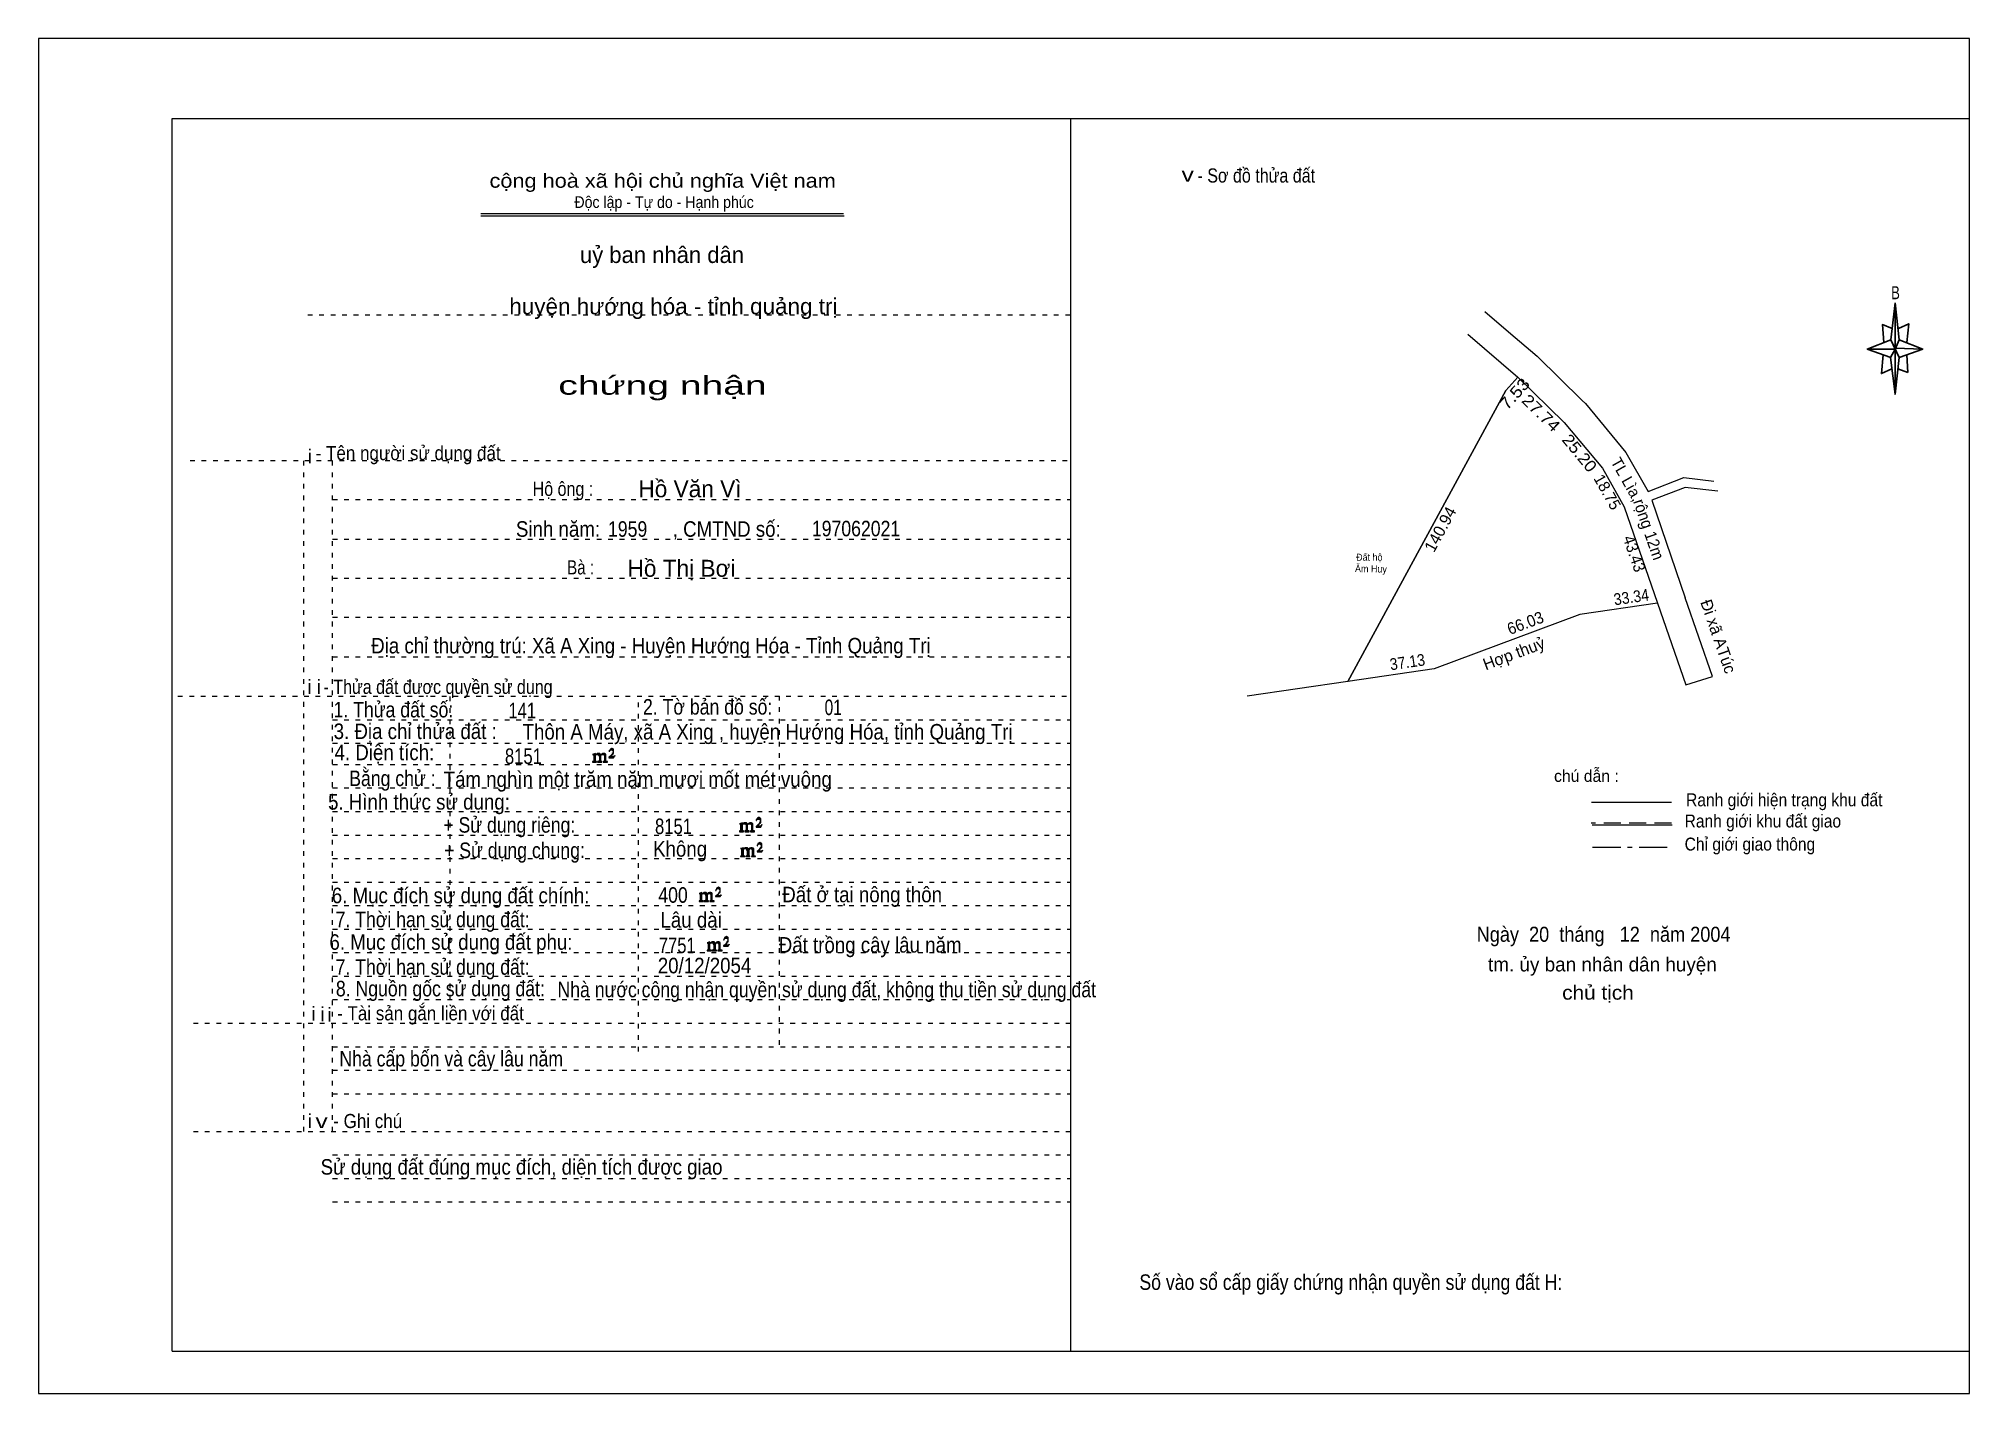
# Model space of a CAD drawing. Header units: centimetres. Extents: x -0.5 to 40.6, y -0.5 to 28.3.
import ezdxf
from ezdxf.enums import TextEntityAlignment as Align

# ---------------------------------------------------------------- set-up
doc = ezdxf.new("R2010")
doc.units = ezdxf.units.CM
doc.header["$LTSCALE"] = 0.12
for name, pattern in [('DOT_DASHED', [7.7, 5, -1.2, 0.3, -1.2]), ('DOTTED', [1.5, 0.3, -1.2]), ('MEDIUM_DASHED', [4.5, 3, -1.5])]:
    doc.linetypes.add(name, pattern=pattern)
for name, color, linetype, lineweight in [('1', 7, 'DOTTED', 13), ('22', 7, 'Continuous', 13), ('50', 7, 'Continuous', 13)]:
    doc.layers.add(name, color=color, linetype=linetype, lineweight=lineweight)

msp = doc.modelspace()

# ---------------------------------------------------------------- hatches: boundary and pattern name
at = {"layer": '50'}
for points in [[(11.74, 12.97), (11.77, 13.02), (11.77, 13.02), (11.76, 13), (11.74, 13), (11.73, 13), (11.68, 13), (11.71, 13.04), (11.72, 13.05), (11.74, 13.06), (11.74, 13.08), (11.74, 13.1), (11.74, 13.12), (11.74, 13.13), (11.74, 13.15), (11.73, 13.16), (11.72, 13.16), (11.71, 13.17), (11.7, 13.17), (11.68, 13.16), (11.68, 13.16), (11.67, 13.15), (11.66, 13.13), (11.64, 13.11), (11.66, 13.11), (11.66, 13.13), (11.67, 13.13), (11.68, 13.14), (11.7, 13.14), (11.71, 13.14), (11.72, 13.13), (11.73, 13.13), (11.73, 13.1), (11.73, 13.08), (11.71, 13.06), (11.71, 13.04), (11.7, 13.03), (11.64, 12.98), (11.64, 12.97)], [(11.32, 12.91), (11.32, 12.9), (11.32, 12.89), (11.3, 12.89), (11.29, 12.89), (11.29, 12.88), (11.38, 12.88), (11.38, 12.89), (11.37, 12.89), (11.36, 12.89), (11.36, 12.9), (11.36, 12.91), (11.36, 13.02), (11.36, 13.03), (11.37, 13.04), (11.39, 13.04), (11.4, 13.04), (11.41, 13.04), (11.42, 13.03), (11.44, 13), (11.44, 12.91), (11.42, 12.9), (11.42, 12.89), (11.41, 12.89), (11.4, 12.89), (11.4, 12.88), (11.49, 12.88), (11.49, 12.89), (11.48, 12.89), (11.47, 12.89), (11.47, 12.9), (11.47, 12.91), (11.47, 13.02), (11.49, 13.04), (11.5, 13.04), (11.51, 13.04), (11.54, 13.04), (11.54, 13.03), (11.55, 13.02), (11.55, 13), (11.55, 12.91), (11.55, 12.9), (11.54, 12.89), (11.54, 12.89), (11.52, 12.89), (11.52, 12.88), (11.61, 12.88), (11.61, 12.89), (11.6, 12.89), (11.59, 12.89), (11.58, 12.9), (11.58, 12.91), (11.58, 12.98), (11.58, 13.03), (11.58, 13.04), (11.57, 13.05), (11.55, 13.06), (11.52, 13.06), (11.51, 13.06), (11.49, 13.05), (11.46, 13.03), (11.46, 13.04), (11.45, 13.06), (11.44, 13.06), (11.42, 13.06), (11.4, 13.06), (11.39, 13.06), (11.37, 13.04), (11.36, 13.04), (11.36, 13.03), (11.36, 13.03), (11.36, 13.04), (11.36, 13.06), (11.29, 13.04), (11.29, 13.04), (11.3, 13.04), (11.32, 13.03), (11.32, 13.02), (11.32, 13.01)], [(14.44, 11.44), (14.44, 11.43), (14.44, 11.42), (14.43, 11.42), (14.42, 11.42), (14.42, 11.4), (14.5, 11.4), (14.5, 11.42), (14.49, 11.42), (14.48, 11.42), (14.48, 11.43), (14.48, 11.44), (14.48, 11.55), (14.48, 11.56), (14.49, 11.57), (14.52, 11.57), (14.53, 11.57), (14.54, 11.57), (14.55, 11.56), (14.56, 11.52), (14.56, 11.44), (14.55, 11.43), (14.55, 11.42), (14.54, 11.42), (14.53, 11.42), (14.53, 11.4), (14.62, 11.4), (14.62, 11.42), (14.6, 11.42), (14.59, 11.42), (14.59, 11.43), (14.59, 11.44), (14.59, 11.55), (14.62, 11.57), (14.63, 11.57), (14.64, 11.57), (14.66, 11.57), (14.66, 11.56), (14.67, 11.55), (14.67, 11.52), (14.67, 11.44), (14.67, 11.43), (14.66, 11.42), (14.66, 11.42), (14.65, 11.42), (14.65, 11.4), (14.74, 11.4), (14.74, 11.42), (14.72, 11.42), (14.71, 11.42), (14.7, 11.43), (14.7, 11.44), (14.7, 11.51), (14.7, 11.56), (14.7, 11.57), (14.69, 11.58), (14.67, 11.59), (14.65, 11.59), (14.64, 11.59), (14.62, 11.58), (14.58, 11.56), (14.58, 11.57), (14.57, 11.59), (14.56, 11.59), (14.55, 11.59), (14.53, 11.59), (14.52, 11.59), (14.49, 11.57), (14.48, 11.57), (14.48, 11.56), (14.48, 11.56), (14.48, 11.57), (14.48, 11.59), (14.42, 11.57), (14.42, 11.57), (14.43, 11.57), (14.44, 11.56), (14.44, 11.55), (14.44, 11.54)], [(14.87, 11.5), (14.89, 11.55), (14.89, 11.55), (14.88, 11.52), (14.87, 11.52), (14.86, 11.52), (14.8, 11.52), (14.84, 11.57), (14.85, 11.58), (14.87, 11.59), (14.87, 11.61), (14.87, 11.62), (14.87, 11.65), (14.87, 11.66), (14.87, 11.68), (14.86, 11.69), (14.85, 11.69), (14.84, 11.7), (14.82, 11.7), (14.8, 11.69), (14.8, 11.69), (14.79, 11.68), (14.78, 11.66), (14.77, 11.64), (14.78, 11.64), (14.78, 11.66), (14.79, 11.66), (14.8, 11.67), (14.82, 11.67), (14.84, 11.67), (14.85, 11.66), (14.86, 11.66), (14.86, 11.62), (14.86, 11.61), (14.84, 11.59), (14.84, 11.57), (14.82, 11.56), (14.77, 11.51), (14.77, 11.5)], [(14.89, 10.97), (14.91, 11.01), (14.91, 11.01), (14.9, 10.99), (14.89, 10.99), (14.88, 10.99), (14.82, 10.99), (14.86, 11.04), (14.87, 11.05), (14.89, 11.06), (14.89, 11.08), (14.89, 11.09), (14.89, 11.11), (14.89, 11.12), (14.89, 11.15), (14.88, 11.16), (14.87, 11.16), (14.86, 11.17), (14.85, 11.17), (14.82, 11.16), (14.82, 11.16), (14.81, 11.15), (14.8, 11.12), (14.79, 11.1), (14.8, 11.1), (14.8, 11.12), (14.81, 11.12), (14.82, 11.14), (14.85, 11.14), (14.86, 11.14), (14.87, 11.12), (14.88, 11.12), (14.88, 11.09), (14.88, 11.08), (14.86, 11.06), (14.86, 11.04), (14.85, 11.02), (14.79, 10.98), (14.79, 10.97)], [(14.46, 10.9), (14.46, 10.89), (14.46, 10.88), (14.45, 10.88), (14.44, 10.88), (14.44, 10.87), (14.53, 10.87), (14.53, 10.88), (14.52, 10.88), (14.5, 10.88), (14.5, 10.89), (14.5, 10.9), (14.5, 11.01), (14.5, 11.02), (14.52, 11.04), (14.54, 11.04), (14.55, 11.04), (14.56, 11.04), (14.57, 11.02), (14.58, 10.99), (14.58, 10.9), (14.57, 10.89), (14.57, 10.88), (14.56, 10.88), (14.55, 10.88), (14.55, 10.87), (14.64, 10.87), (14.64, 10.88), (14.63, 10.88), (14.62, 10.88), (14.62, 10.89), (14.62, 10.9), (14.62, 11.01), (14.64, 11.04), (14.65, 11.04), (14.66, 11.04), (14.68, 11.04), (14.68, 11.02), (14.69, 11.01), (14.69, 10.99), (14.69, 10.9), (14.69, 10.89), (14.68, 10.88), (14.68, 10.88), (14.67, 10.88), (14.67, 10.87), (14.76, 10.87), (14.76, 10.88), (14.75, 10.88), (14.74, 10.88), (14.72, 10.89), (14.72, 10.9), (14.72, 10.98), (14.72, 11.02), (14.72, 11.04), (14.71, 11.05), (14.69, 11.06), (14.67, 11.06), (14.66, 11.06), (14.64, 11.05), (14.6, 11.02), (14.6, 11.04), (14.59, 11.06), (14.58, 11.06), (14.57, 11.06), (14.55, 11.06), (14.54, 11.06), (14.52, 11.04), (14.5, 11.04), (14.5, 11.02), (14.5, 11.02), (14.5, 11.04), (14.5, 11.06), (14.44, 11.04), (14.44, 11.04), (14.45, 11.04), (14.46, 11.02), (14.46, 11.01), (14.46, 11)], [(13.58, 9.95), (13.58, 9.94), (13.58, 9.93), (13.57, 9.93), (13.56, 9.93), (13.56, 9.92), (13.65, 9.92), (13.65, 9.93), (13.64, 9.93), (13.62, 9.93), (13.62, 9.94), (13.62, 9.95), (13.62, 10.06), (13.62, 10.07), (13.64, 10.09), (13.66, 10.09), (13.67, 10.09), (13.68, 10.09), (13.69, 10.07), (13.7, 10.04), (13.7, 9.95), (13.69, 9.94), (13.69, 9.93), (13.68, 9.93), (13.67, 9.93), (13.67, 9.92), (13.76, 9.92), (13.76, 9.93), (13.75, 9.93), (13.74, 9.93), (13.74, 9.94), (13.74, 9.95), (13.74, 10.06), (13.76, 10.09), (13.77, 10.09), (13.78, 10.09), (13.8, 10.09), (13.8, 10.07), (13.81, 10.06), (13.81, 10.04), (13.81, 9.95), (13.81, 9.94), (13.8, 9.93), (13.8, 9.93), (13.79, 9.93), (13.79, 9.92), (13.88, 9.92), (13.88, 9.93), (13.87, 9.93), (13.86, 9.93), (13.84, 9.94), (13.84, 9.95), (13.84, 10.03), (13.84, 10.07), (13.84, 10.09), (13.83, 10.1), (13.81, 10.11), (13.79, 10.11), (13.78, 10.11), (13.76, 10.1), (13.72, 10.07), (13.72, 10.09), (13.71, 10.11), (13.7, 10.11), (13.69, 10.11), (13.67, 10.11), (13.66, 10.11), (13.64, 10.09), (13.62, 10.09), (13.62, 10.07), (13.62, 10.07), (13.62, 10.09), (13.62, 10.11), (13.56, 10.09), (13.56, 10.09), (13.57, 10.09), (13.58, 10.07), (13.58, 10.06), (13.58, 10.05)], [(14.01, 10.02), (14.03, 10.06), (14.03, 10.06), (14.02, 10.04), (14.01, 10.04), (14, 10.04), (13.94, 10.04), (13.98, 10.09), (13.99, 10.1), (14.01, 10.11), (14.01, 10.13), (14.01, 10.14), (14.01, 10.16), (14.01, 10.17), (14.01, 10.2), (14, 10.21), (13.99, 10.21), (13.98, 10.22), (13.97, 10.22), (13.94, 10.21), (13.94, 10.21), (13.93, 10.2), (13.92, 10.17), (13.91, 10.15), (13.92, 10.15), (13.92, 10.17), (13.93, 10.17), (13.94, 10.19), (13.97, 10.19), (13.98, 10.19), (13.99, 10.17), (14, 10.17), (14, 10.14), (14, 10.13), (13.98, 10.11), (13.98, 10.09), (13.97, 10.07), (13.91, 10.03), (13.91, 10.02)], [(13.75, 8.9), (13.75, 8.89), (13.75, 8.88), (13.74, 8.88), (13.73, 8.88), (13.73, 8.87), (13.82, 8.87), (13.82, 8.88), (13.81, 8.88), (13.79, 8.88), (13.79, 8.89), (13.79, 8.9), (13.79, 9.01), (13.79, 9.02), (13.81, 9.04), (13.83, 9.04), (13.84, 9.04), (13.85, 9.04), (13.86, 9.02), (13.87, 8.99), (13.87, 8.9), (13.86, 8.89), (13.86, 8.88), (13.85, 8.88), (13.84, 8.88), (13.84, 8.87), (13.93, 8.87), (13.93, 8.88), (13.92, 8.88), (13.91, 8.88), (13.91, 8.89), (13.91, 8.9), (13.91, 9.01), (13.93, 9.04), (13.94, 9.04), (13.95, 9.04), (13.97, 9.04), (13.97, 9.02), (13.98, 9.01), (13.98, 8.99), (13.98, 8.9), (13.98, 8.89), (13.97, 8.88), (13.97, 8.88), (13.96, 8.88), (13.96, 8.87), (14.05, 8.87), (14.05, 8.88), (14.04, 8.88), (14.03, 8.88), (14.01, 8.89), (14.01, 8.9), (14.01, 8.98), (14.01, 9.02), (14.01, 9.04), (14, 9.05), (13.98, 9.06), (13.96, 9.06), (13.95, 9.06), (13.93, 9.05), (13.89, 9.02), (13.89, 9.04), (13.88, 9.06), (13.87, 9.06), (13.86, 9.06), (13.84, 9.06), (13.83, 9.06), (13.81, 9.04), (13.79, 9.04), (13.79, 9.02), (13.79, 9.02), (13.79, 9.04), (13.79, 9.06), (13.73, 9.04), (13.73, 9.04), (13.74, 9.04), (13.75, 9.02), (13.75, 9.01), (13.75, 9)], [(14.18, 8.97), (14.2, 9.01), (14.2, 9.01), (14.19, 8.99), (14.18, 8.99), (14.17, 8.99), (14.11, 8.99), (14.15, 9.04), (14.16, 9.05), (14.18, 9.06), (14.18, 9.08), (14.18, 9.09), (14.18, 9.11), (14.18, 9.12), (14.18, 9.15), (14.17, 9.16), (14.16, 9.16), (14.15, 9.17), (14.14, 9.17), (14.11, 9.16), (14.11, 9.16), (14.1, 9.15), (14.09, 9.12), (14.08, 9.1), (14.09, 9.1), (14.09, 9.12), (14.1, 9.12), (14.11, 9.14), (14.14, 9.14), (14.15, 9.14), (14.16, 9.12), (14.17, 9.12), (14.17, 9.09), (14.17, 9.08), (14.15, 9.06), (14.15, 9.04), (14.14, 9.02), (14.08, 8.98), (14.08, 8.97)]]:
    msp.add_hatch(color=256, dxfattribs=at).paths.add_polyline_path(points)

# ---------------------------------------------------------------- linework, layer by layer
at = {"layer": '1', "linetype": 'Continuous'}
for p, q in [((2.36, 0.36), (2.36, 26.56)), ((2.36, 26.56), (40.56, 26.56)), ((21.46, 0.36), (21.46, 26.56)), ((40.56, 0.36), (40.56, 26.56)), ((8.92, 24.54), (16.63, 24.54)), ((8.92, 24.49), (16.64, 24.49)), ((2.36, 0.36), (40.56, 0.36))]:
    msp.add_line(p, q, dxfattribs=at)
at = {"layer": '1'}
for p, q in [((5.24, 22.39), (21.46, 22.39)), ((2.74, 19.29), (21.46, 19.29)), ((5.16, 5.03), (5.16, 19.29)), ((5.77, 5.03), (5.77, 19.29)), ((5.77, 18.46), (21.46, 18.46)), ((5.77, 17.62), (21.46, 17.62)), ((5.77, 16.79), (21.46, 16.79)), ((5.77, 15.96), (21.46, 15.96)), ((5.77, 15.12), (21.46, 15.12)), ((2.48, 14.28), (21.46, 14.28)), ((8.27, 7.83), (8.27, 14.28)), ((12.27, 6.73), (12.27, 14.28)), ((15.27, 6.87), (15.27, 14.28)), ((5.77, 13.78), (21.46, 13.78)), ((5.77, 13.28), (21.46, 13.28)), ((5.77, 12.83), (21.46, 12.83)), ((5.77, 12.33), (21.46, 12.33)), ((5.77, 11.83), (21.46, 11.83)), ((5.77, 11.33), (21.46, 11.33)), ((5.77, 10.83), (21.46, 10.83)), ((5.77, 10.33), (21.46, 10.33)), ((5.77, 9.83), (21.46, 9.83)), ((5.77, 9.33), (21.46, 9.33)), ((5.77, 8.83), (21.46, 8.83)), ((5.77, 8.33), (21.46, 8.33)), ((5.77, 7.83), (21.46, 7.83)), ((2.81, 7.33), (21.46, 7.33)), ((5.77, 6.83), (21.46, 6.83)), ((5.77, 6.33), (21.46, 6.33)), ((5.77, 5.83), (21.46, 5.83)), ((2.81, 5.03), (21.46, 5.03)), ((5.77, 4.53), (21.46, 4.53)), ((5.77, 4.03), (21.46, 4.03)), ((5.77, 3.53), (21.46, 3.53))]:
    msp.add_line(p, q, dxfattribs=at)
at = {"layer": '1', "linetype": 'Continuous'}
msp.add_lwpolyline([(-0.48, -0.54), (40.56, -0.54), (40.56, 28.26), (-0.48, 28.26)], close=True, dxfattribs=at)
at = {"layer": '22'}
for p, q in [((30.26, 22.46), (30.76, 22.03)), ((29.9, 21.98), (30.96, 21.06)), ((27.35, 14.59), (25.21, 14.28))]:
    msp.add_line(p, q, dxfattribs=at)
for points in [[(30.76, 22.03), (31.37, 21.51), (32.33, 20.57)], [(30.96, 21.06), (30.71, 20.78), (27.35, 14.59)], [(30.96, 21.06), (31.95, 20.1), (32.76, 19.13), (33.22, 18.31), (33.93, 16.26)], [(32.33, 20.57), (32.4, 20.5), (33.26, 19.46)], [(33.26, 19.46), (33.73, 18.63), (34.49, 18.93), (35.13, 18.85)], [(35.21, 18.64), (34.52, 18.72), (33.81, 18.45), (34.52, 16.37)], [(33.93, 16.26), (32.28, 16.02), (29.18, 14.86), (27.35, 14.59)], [(33.93, 16.26), (34.53, 14.52), (35.1, 14.7), (34.52, 16.37)]]:
    msp.add_lwpolyline(points, dxfattribs=at)
msp.add_lwpolyline([(30.96, 21.06), (31.95, 20.1), (32.76, 19.13), (33.22, 18.31), (33.93, 16.26), (32.28, 16.02), (29.18, 14.86), (27.35, 14.59), (30.71, 20.78)], close=True, dxfattribs=at)
at = {"layer": '50', "lineweight": 25}
for p, q in [((38.89, 21.86), (38.98, 22.64)), ((39.07, 21.86), (39.57, 21.66)), ((38.89, 21.48), (38.39, 21.66)), ((39.07, 21.48), (38.98, 20.7)), ((39.23, 21.54), (39.25, 21.16)), ((39.25, 21.16), (39.04, 21.24))]:
    msp.add_line(p, q, dxfattribs=at)
at = {"layer": '50'}
for p, q in [((34.23, 12.02), (32.53, 12.02)), ((34.24, 11.54), (32.54, 11.54))]:
    msp.add_line(p, q, dxfattribs=at)
at = {"layer": '50', "linetype": 'MEDIUM_DASHED'}
msp.add_line((34.23, 11.58), (32.52, 11.58), dxfattribs=at)
at = {"layer": '50', "linetype": 'DOT_DASHED'}
msp.add_line((32.55, 11.07), (34.26, 11.07), dxfattribs=at)
at = {"layer": '50', "lineweight": 25}
for points in [[(38.98, 22.64), (39.07, 21.86), (38.98, 21.66)], [(38.98, 21.66), (38.39, 21.66), (38.89, 21.86), (39.07, 21.48), (39.57, 21.66), (38.98, 21.68)], [(38.98, 21.66), (38.98, 20.7), (38.88, 21.48)]]:
    msp.add_lwpolyline(points, close=True, dxfattribs=at)
for points in [[(38.92, 22.1), (38.71, 22.18), (38.74, 21.8)], [(39.05, 22.1), (39.27, 22.2), (39.23, 21.8)], [(38.98, 21.66), (38.89, 21.86), (38.39, 21.66)], [(38.73, 21.54), (38.69, 21.14), (38.91, 21.24)], [(38.98, 21.66), (39.07, 21.48), (39.57, 21.66)]]:
    msp.add_lwpolyline(points, dxfattribs=at)
at = {"layer": '50'}
for points in [[(11.74, 12.97), (11.77, 13.02), (11.77, 13.02), (11.76, 13), (11.74, 13), (11.73, 13), (11.68, 13), (11.71, 13.04), (11.72, 13.05), (11.74, 13.06), (11.74, 13.08), (11.74, 13.1), (11.74, 13.12), (11.74, 13.13), (11.74, 13.15), (11.73, 13.16), (11.72, 13.16), (11.71, 13.17), (11.7, 13.17), (11.68, 13.16), (11.68, 13.16), (11.67, 13.15), (11.66, 13.13), (11.64, 13.11), (11.66, 13.11), (11.66, 13.13), (11.67, 13.13), (11.68, 13.14), (11.7, 13.14), (11.71, 13.14), (11.72, 13.13), (11.73, 13.13), (11.73, 13.1), (11.73, 13.08), (11.71, 13.06), (11.71, 13.04), (11.7, 13.03), (11.64, 12.98), (11.64, 12.97)], [(11.32, 12.91), (11.32, 12.9), (11.32, 12.89), (11.3, 12.89), (11.29, 12.89), (11.29, 12.88), (11.38, 12.88), (11.38, 12.89), (11.37, 12.89), (11.36, 12.89), (11.36, 12.9), (11.36, 12.91), (11.36, 13.02), (11.36, 13.03), (11.37, 13.04), (11.39, 13.04), (11.4, 13.04), (11.41, 13.04), (11.42, 13.03), (11.44, 13), (11.44, 12.91), (11.42, 12.9), (11.42, 12.89), (11.41, 12.89), (11.4, 12.89), (11.4, 12.88), (11.49, 12.88), (11.49, 12.89), (11.48, 12.89), (11.47, 12.89), (11.47, 12.9), (11.47, 12.91), (11.47, 13.02), (11.49, 13.04), (11.5, 13.04), (11.51, 13.04), (11.54, 13.04), (11.54, 13.03), (11.55, 13.02), (11.55, 13), (11.55, 12.91), (11.55, 12.9), (11.54, 12.89), (11.54, 12.89), (11.52, 12.89), (11.52, 12.88), (11.61, 12.88), (11.61, 12.89), (11.6, 12.89), (11.59, 12.89), (11.58, 12.9), (11.58, 12.91), (11.58, 12.98), (11.58, 13.03), (11.58, 13.04), (11.57, 13.05), (11.55, 13.06), (11.52, 13.06), (11.51, 13.06), (11.49, 13.05), (11.46, 13.03), (11.46, 13.04), (11.45, 13.06), (11.44, 13.06), (11.42, 13.06), (11.4, 13.06), (11.39, 13.06), (11.37, 13.04), (11.36, 13.04), (11.36, 13.03), (11.36, 13.03), (11.36, 13.04), (11.36, 13.06), (11.29, 13.04), (11.29, 13.04), (11.3, 13.04), (11.32, 13.03), (11.32, 13.02), (11.32, 13.01)], [(14.44, 11.44), (14.44, 11.43), (14.44, 11.42), (14.43, 11.42), (14.42, 11.42), (14.42, 11.4), (14.5, 11.4), (14.5, 11.42), (14.49, 11.42), (14.48, 11.42), (14.48, 11.43), (14.48, 11.44), (14.48, 11.55), (14.48, 11.56), (14.49, 11.57), (14.52, 11.57), (14.53, 11.57), (14.54, 11.57), (14.55, 11.56), (14.56, 11.52), (14.56, 11.44), (14.55, 11.43), (14.55, 11.42), (14.54, 11.42), (14.53, 11.42), (14.53, 11.4), (14.62, 11.4), (14.62, 11.42), (14.6, 11.42), (14.59, 11.42), (14.59, 11.43), (14.59, 11.44), (14.59, 11.55), (14.62, 11.57), (14.63, 11.57), (14.64, 11.57), (14.66, 11.57), (14.66, 11.56), (14.67, 11.55), (14.67, 11.52), (14.67, 11.44), (14.67, 11.43), (14.66, 11.42), (14.66, 11.42), (14.65, 11.42), (14.65, 11.4), (14.74, 11.4), (14.74, 11.42), (14.72, 11.42), (14.71, 11.42), (14.7, 11.43), (14.7, 11.44), (14.7, 11.51), (14.7, 11.56), (14.7, 11.57), (14.69, 11.58), (14.67, 11.59), (14.65, 11.59), (14.64, 11.59), (14.62, 11.58), (14.58, 11.56), (14.58, 11.57), (14.57, 11.59), (14.56, 11.59), (14.55, 11.59), (14.53, 11.59), (14.52, 11.59), (14.49, 11.57), (14.48, 11.57), (14.48, 11.56), (14.48, 11.56), (14.48, 11.57), (14.48, 11.59), (14.42, 11.57), (14.42, 11.57), (14.43, 11.57), (14.44, 11.56), (14.44, 11.55), (14.44, 11.54)], [(14.87, 11.5), (14.89, 11.55), (14.89, 11.55), (14.88, 11.52), (14.87, 11.52), (14.86, 11.52), (14.8, 11.52), (14.84, 11.57), (14.85, 11.58), (14.87, 11.59), (14.87, 11.61), (14.87, 11.62), (14.87, 11.65), (14.87, 11.66), (14.87, 11.68), (14.86, 11.69), (14.85, 11.69), (14.84, 11.7), (14.82, 11.7), (14.8, 11.69), (14.8, 11.69), (14.79, 11.68), (14.78, 11.66), (14.77, 11.64), (14.78, 11.64), (14.78, 11.66), (14.79, 11.66), (14.8, 11.67), (14.82, 11.67), (14.84, 11.67), (14.85, 11.66), (14.86, 11.66), (14.86, 11.62), (14.86, 11.61), (14.84, 11.59), (14.84, 11.57), (14.82, 11.56), (14.77, 11.51), (14.77, 11.5)], [(14.89, 10.97), (14.91, 11.01), (14.91, 11.01), (14.9, 10.99), (14.89, 10.99), (14.88, 10.99), (14.82, 10.99), (14.86, 11.04), (14.87, 11.05), (14.89, 11.06), (14.89, 11.08), (14.89, 11.09), (14.89, 11.11), (14.89, 11.12), (14.89, 11.15), (14.88, 11.16), (14.87, 11.16), (14.86, 11.17), (14.85, 11.17), (14.82, 11.16), (14.82, 11.16), (14.81, 11.15), (14.8, 11.12), (14.79, 11.1), (14.8, 11.1), (14.8, 11.12), (14.81, 11.12), (14.82, 11.14), (14.85, 11.14), (14.86, 11.14), (14.87, 11.12), (14.88, 11.12), (14.88, 11.09), (14.88, 11.08), (14.86, 11.06), (14.86, 11.04), (14.85, 11.02), (14.79, 10.98), (14.79, 10.97)], [(14.46, 10.9), (14.46, 10.89), (14.46, 10.88), (14.45, 10.88), (14.44, 10.88), (14.44, 10.87), (14.53, 10.87), (14.53, 10.88), (14.52, 10.88), (14.5, 10.88), (14.5, 10.89), (14.5, 10.9), (14.5, 11.01), (14.5, 11.02), (14.52, 11.04), (14.54, 11.04), (14.55, 11.04), (14.56, 11.04), (14.57, 11.02), (14.58, 10.99), (14.58, 10.9), (14.57, 10.89), (14.57, 10.88), (14.56, 10.88), (14.55, 10.88), (14.55, 10.87), (14.64, 10.87), (14.64, 10.88), (14.63, 10.88), (14.62, 10.88), (14.62, 10.89), (14.62, 10.9), (14.62, 11.01), (14.64, 11.04), (14.65, 11.04), (14.66, 11.04), (14.68, 11.04), (14.68, 11.02), (14.69, 11.01), (14.69, 10.99), (14.69, 10.9), (14.69, 10.89), (14.68, 10.88), (14.68, 10.88), (14.67, 10.88), (14.67, 10.87), (14.76, 10.87), (14.76, 10.88), (14.75, 10.88), (14.74, 10.88), (14.72, 10.89), (14.72, 10.9), (14.72, 10.98), (14.72, 11.02), (14.72, 11.04), (14.71, 11.05), (14.69, 11.06), (14.67, 11.06), (14.66, 11.06), (14.64, 11.05), (14.6, 11.02), (14.6, 11.04), (14.59, 11.06), (14.58, 11.06), (14.57, 11.06), (14.55, 11.06), (14.54, 11.06), (14.52, 11.04), (14.5, 11.04), (14.5, 11.02), (14.5, 11.02), (14.5, 11.04), (14.5, 11.06), (14.44, 11.04), (14.44, 11.04), (14.45, 11.04), (14.46, 11.02), (14.46, 11.01), (14.46, 11)], [(13.58, 9.95), (13.58, 9.94), (13.58, 9.93), (13.57, 9.93), (13.56, 9.93), (13.56, 9.92), (13.65, 9.92), (13.65, 9.93), (13.64, 9.93), (13.62, 9.93), (13.62, 9.94), (13.62, 9.95), (13.62, 10.06), (13.62, 10.07), (13.64, 10.09), (13.66, 10.09), (13.67, 10.09), (13.68, 10.09), (13.69, 10.07), (13.7, 10.04), (13.7, 9.95), (13.69, 9.94), (13.69, 9.93), (13.68, 9.93), (13.67, 9.93), (13.67, 9.92), (13.76, 9.92), (13.76, 9.93), (13.75, 9.93), (13.74, 9.93), (13.74, 9.94), (13.74, 9.95), (13.74, 10.06), (13.76, 10.09), (13.77, 10.09), (13.78, 10.09), (13.8, 10.09), (13.8, 10.07), (13.81, 10.06), (13.81, 10.04), (13.81, 9.95), (13.81, 9.94), (13.8, 9.93), (13.8, 9.93), (13.79, 9.93), (13.79, 9.92), (13.88, 9.92), (13.88, 9.93), (13.87, 9.93), (13.86, 9.93), (13.84, 9.94), (13.84, 9.95), (13.84, 10.03), (13.84, 10.07), (13.84, 10.09), (13.83, 10.1), (13.81, 10.11), (13.79, 10.11), (13.78, 10.11), (13.76, 10.1), (13.72, 10.07), (13.72, 10.09), (13.71, 10.11), (13.7, 10.11), (13.69, 10.11), (13.67, 10.11), (13.66, 10.11), (13.64, 10.09), (13.62, 10.09), (13.62, 10.07), (13.62, 10.07), (13.62, 10.09), (13.62, 10.11), (13.56, 10.09), (13.56, 10.09), (13.57, 10.09), (13.58, 10.07), (13.58, 10.06), (13.58, 10.05)], [(14.01, 10.02), (14.03, 10.06), (14.03, 10.06), (14.02, 10.04), (14.01, 10.04), (14, 10.04), (13.94, 10.04), (13.98, 10.09), (13.99, 10.1), (14.01, 10.11), (14.01, 10.13), (14.01, 10.14), (14.01, 10.16), (14.01, 10.17), (14.01, 10.2), (14, 10.21), (13.99, 10.21), (13.98, 10.22), (13.97, 10.22), (13.94, 10.21), (13.94, 10.21), (13.93, 10.2), (13.92, 10.17), (13.91, 10.15), (13.92, 10.15), (13.92, 10.17), (13.93, 10.17), (13.94, 10.19), (13.97, 10.19), (13.98, 10.19), (13.99, 10.17), (14, 10.17), (14, 10.14), (14, 10.13), (13.98, 10.11), (13.98, 10.09), (13.97, 10.07), (13.91, 10.03), (13.91, 10.02)], [(13.75, 8.9), (13.75, 8.89), (13.75, 8.88), (13.74, 8.88), (13.73, 8.88), (13.73, 8.87), (13.82, 8.87), (13.82, 8.88), (13.81, 8.88), (13.79, 8.88), (13.79, 8.89), (13.79, 8.9), (13.79, 9.01), (13.79, 9.02), (13.81, 9.04), (13.83, 9.04), (13.84, 9.04), (13.85, 9.04), (13.86, 9.02), (13.87, 8.99), (13.87, 8.9), (13.86, 8.89), (13.86, 8.88), (13.85, 8.88), (13.84, 8.88), (13.84, 8.87), (13.93, 8.87), (13.93, 8.88), (13.92, 8.88), (13.91, 8.88), (13.91, 8.89), (13.91, 8.9), (13.91, 9.01), (13.93, 9.04), (13.94, 9.04), (13.95, 9.04), (13.97, 9.04), (13.97, 9.02), (13.98, 9.01), (13.98, 8.99), (13.98, 8.9), (13.98, 8.89), (13.97, 8.88), (13.97, 8.88), (13.96, 8.88), (13.96, 8.87), (14.05, 8.87), (14.05, 8.88), (14.04, 8.88), (14.03, 8.88), (14.01, 8.89), (14.01, 8.9), (14.01, 8.98), (14.01, 9.02), (14.01, 9.04), (14, 9.05), (13.98, 9.06), (13.96, 9.06), (13.95, 9.06), (13.93, 9.05), (13.89, 9.02), (13.89, 9.04), (13.88, 9.06), (13.87, 9.06), (13.86, 9.06), (13.84, 9.06), (13.83, 9.06), (13.81, 9.04), (13.79, 9.04), (13.79, 9.02), (13.79, 9.02), (13.79, 9.04), (13.79, 9.06), (13.73, 9.04), (13.73, 9.04), (13.74, 9.04), (13.75, 9.02), (13.75, 9.01), (13.75, 9)], [(14.18, 8.97), (14.2, 9.01), (14.2, 9.01), (14.19, 8.99), (14.18, 8.99), (14.17, 8.99), (14.11, 8.99), (14.15, 9.04), (14.16, 9.05), (14.18, 9.06), (14.18, 9.08), (14.18, 9.09), (14.18, 9.11), (14.18, 9.12), (14.18, 9.15), (14.17, 9.16), (14.16, 9.16), (14.15, 9.17), (14.14, 9.17), (14.11, 9.16), (14.11, 9.16), (14.1, 9.15), (14.09, 9.12), (14.08, 9.1), (14.09, 9.1), (14.09, 9.12), (14.1, 9.12), (14.11, 9.14), (14.14, 9.14), (14.15, 9.14), (14.16, 9.12), (14.17, 9.12), (14.17, 9.09), (14.17, 9.08), (14.15, 9.06), (14.15, 9.04), (14.14, 9.02), (14.08, 8.98), (14.08, 8.97)]]:
    msp.add_lwpolyline(points, close=True, dxfattribs=at)

# ---------------------------------------------------------------- texts
at = {"layer": '1'}
for s, height, width, p in [('v', 0.3, 1.3, (23.945, 25.22)), ('- Sơ đồ thửa đất ', 0.3, 0.85, (25.45, 25.2)), ('cộng hoà xã hội chủ nghĩa Việt nam', 0.3, 1.15, (12.785, 25.09)), ('Độc lập - Tự do - Hạnh phúc', 0.25, 0.9, (12.815, 24.66)), ('chứng nhận', 0.4, 1.55, (12.78, 20.69)), ('- Tên người sử dụng đất', 0.3, 0.9, (7.375, 19.3)), ('- Thửa đất được quyền sử dụng', 0.3, 0.85, (8.01, 14.33)), ('- Tài sản gắn liền với đất ', 0.3, 0.9, (7.9, 7.39)), ('- Ghi chú', 0.3, 0.9, (6.515, 5.1)), ('v', 0.3, 1.3, (5.535, 5.1))]:
    msp.add_text(s, height=height, dxfattribs=dict(at, width=width)).set_placement(p, align=Align.CENTER)
for s, height, p in [('uỷ ban nhân dân', 0.35, (12.77, 23.49)), ('i', 0.3, (5.285, 19.23)), ('i', 0.3, (5.275, 14.33)), ('i', 0.3, (5.475, 14.33)), ('i', 0.3, (5.365, 7.38)), ('i', 0.3, (5.555, 7.37)), ('i', 0.3, (5.705, 7.36)), ('i', 0.3, (5.285, 5.1))]:
    msp.add_text(s, height=height, dxfattribs=at).set_placement(p, align=Align.CENTER)
at = {"layer": '22', "width": 0.95}
for s, rotation, p in [('Đất hộ', 0.036, (27.805, 17.16)), ('Ăm Huy', 359.036, (27.839, 16.914))]:
    msp.add_text(s, height=0.15, rotation=rotation, dxfattribs=at).set_placement(p, align=Align.CENTER)
at = {"layer": '22'}
for s, rotation, p in [('Đi xã ATúc', 289.215, (35.105, 15.511)), ('Hợp thuỷ', 20.59, (30.921, 15.07))]:
    msp.add_text(s, height=0.25, rotation=rotation, dxfattribs=at).set_placement(p, align=Align.CENTER)
at = {"layer": '50'}
for s, height, width, p in [('B', 0.276, 0.75, (38.99, 22.72)), ('  huyện hướng hóa - tỉnh quảng trị', 0.34, 1.05, (12.88, 22.4)), ('Hộ ông :', 0.3, 0.85, (10.665, 18.54)), ('Sinh năm:              , CMTND số: ', 0.33, 0.9, (12.535, 17.67)), ('1959', 0.33, 0.85, (12.04, 17.67)), ('197062021', 0.33, 0.85, (16.895, 17.68)), ('Bà :', 0.3, 0.8, (11.04, 16.87)), ('Địa chỉ thường trú: Xã A Xing - Huyện Hướng Hóa - Tỉnh Quảng Trị', 0.33, 0.9, (12.535, 15.19)), ('1. Thửa đất số:  ', 0.33, 0.85, (7.165, 13.83)), ('141', 0.33, 0.8, (9.8, 13.81)), ('2. Tờ bản đồ số:  ', 0.33, 0.85, (13.845, 13.89)), ('01', 0.33, 0.75, (16.41, 13.88)), ('3. Địa chỉ thửa đất : ', 0.33, 0.9, (7.58, 13.37)), ('Thôn A Máy, xã A Xing , huyện Hướng Hóa, tỉnh Quảng Trị', 0.33, 0.9, (15.015, 13.36)), ('4. Diện tích: ', 0.33, 0.9, (6.925, 12.92)), ('8151', 0.33, 0.8, (9.825, 12.84)), ('Bằng chử :', 0.33, 0.85, (7.04, 12.37)), ('Tám nghìn một trăm năm mươi mốt mét vuông', 0.33, 0.9, (12.255, 12.35)), ('5. Hình thức sử dụng:', 0.33, 0.9, (7.605, 11.87)), ('Ranh giới hiện trạng khu đất', 0.275, 0.9, (36.625, 11.94)), ('+ Sử dụng riêng:', 0.33, 0.85, (9.525, 11.38)), ('8151', 0.33, 0.8, (13.015, 11.35)), ('Ranh giới khu đất giao', 0.275, 0.9, (36.17, 11.49)), ('+ Sử dụng chung:', 0.33, 0.85, (9.635, 10.84)), ('Không', 0.33, 0.9, (13.155, 10.87)), ('Chỉ giới giao thông', 0.275, 0.9, (35.895, 11)), ('Đất ở tại nông thôn', 0.33, 0.9, (17.025, 9.9)), ('6. Mục đích sử dụng đất chính:', 0.33, 0.9, (8.49, 9.88)), ('400', 0.33, 0.85, (13.005, 9.89)), ('7. Thời hạn sử dụng đất:', 0.33, 0.85, (7.895, 9.37)), ('Lâu dài', 0.33, 0.9, (13.39, 9.36)), ('6. Mục đích sử dụng đất phụ:', 0.33, 0.9, (8.285, 8.89)), ('7751', 0.33, 0.8, (13.095, 8.82)), ('Đất trồng cây lâu năm', 0.33, 0.9, (17.195, 8.83)), ('Ngày  20  tháng   12  năm 2004', 0.32, 0.9, (32.785, 9.06)), ('7. Thời hạn sử dụng đất:', 0.33, 0.85, (7.895, 8.36)), ('20/12/2054', 0.33, 0.9, (13.675, 8.39)), ('8. Nguồn gốc sử dụng đất:', 0.33, 0.85, (8.06, 7.9)), ('Nhà nước công nhận quyền sử dụng đất, không thu tiền sử dụng đất ', 0.33, 0.85, (16.325, 7.88)), ('chủ tịch', 0.3, 1.1, (32.665, 7.83)), ('Nhà cấp bốn và cây lâu năm', 0.33, 0.85, (8.29, 6.41)), ('Sử dụng đất đúng mục đích, diện tích được giao', 0.33, 0.9, (9.785, 4.11)), ('Số vào sổ cấp giấy chứng nhận quyền sử dụng đất H: ', 0.33, 0.85, (27.465, 1.66))]:
    msp.add_text(s, height=height, dxfattribs=dict(at, width=width)).set_placement(p, align=Align.CENTER)
for s, rotation, width, p in [('7.53', 48.069, 1.15, (30.987, 20.627)), ('27.74', 315.789, 1.15, (31.368, 20.212)), ('25.20', 309.622, 1.1, (32.178, 19.37)), ('rộng 12m', 289.002, 0.95, (33.628, 17.786)), ('43.43', 289.002, 0.95, (33.321, 17.271)), ('33.34', 8.242, 0.9, (33.392, 16.265)), ('66.03', 20.59, 0.95, (31.166, 15.721)), ('37.13', 8.27, 0.9, (28.632, 14.884))]:
    msp.add_text(s, height=0.25, rotation=rotation, dxfattribs=dict(at, width=width)).set_placement(p, align=Align.CENTER)
for s, height, rotation, p in [('TL Lìa,', 0.24, 299.423, (33.173, 18.834)), ('18.75', 0.24, 299.423, (32.761, 18.564)), ('140.94', 0.25, 61.515, (29.424, 17.77))]:
    msp.add_text(s, height=height, rotation=rotation, dxfattribs=at).set_placement(p, align=Align.CENTER)
for s, height, p in [('Hồ Văn Vì', 0.36, (13.365, 18.51)), ('Hồ Thị Bơi', 0.36, (13.185, 16.82)), ('chú dẫn :', 0.25, (32.42, 12.46)), ('tm. ủy ban nhân dân huyện ', 0.3, (32.815, 8.43))]:
    msp.add_text(s, height=height, dxfattribs=at).set_placement(p, align=Align.CENTER)

doc.saveas('drawing.dxf')
